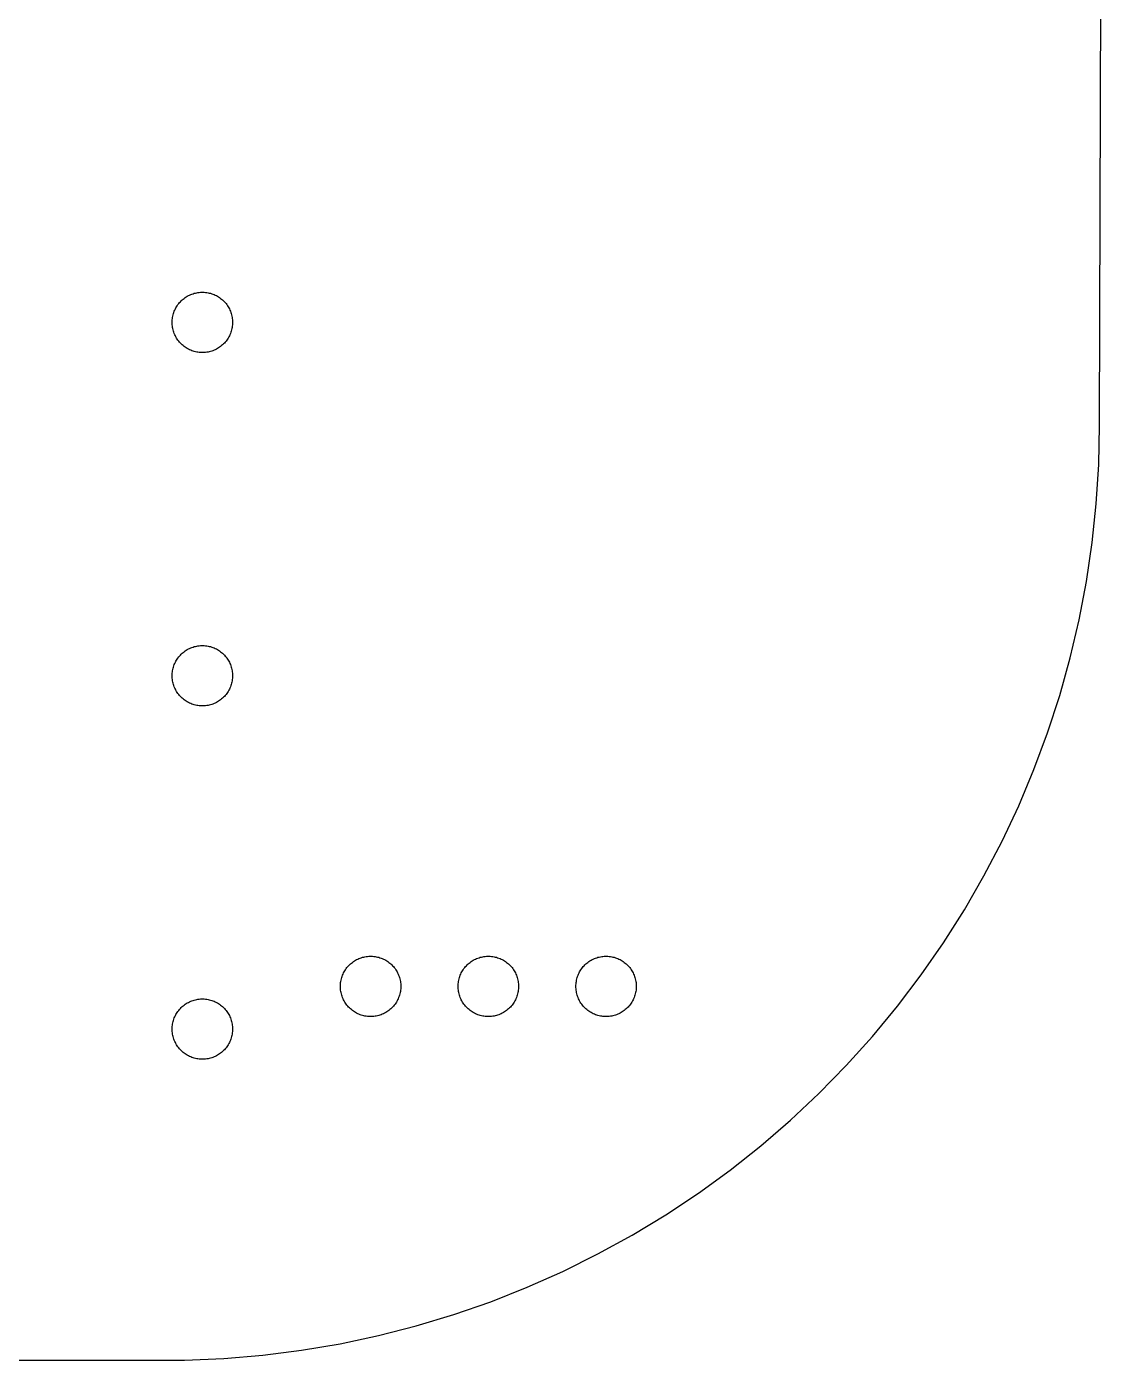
# Model space of a CAD drawing. Header units: metres. Extents: x 1 to 148, y -190 to 190.
# Drawn here: x 74.4 to 147.6, y -190.5 to -99.9 of the extents above; entities that cross this region are included whole.
import ezdxf

# ---------------------------------------------------------------- set-up
doc = ezdxf.new("R2010")
doc.units = ezdxf.units.M

msp = doc.modelspace()

# ---------------------------------------------------------------- linework, layer by layer
for p, q in [((147.32, -127), (147.574, -38.1)), ((84.7534, -118.726), (84.808, -118.66)), ((84.808, -118.66), (84.8654, -118.597)), ((84.8654, -118.597), (84.9254, -118.535)), ((84.9254, -118.535), (84.9882, -118.476)), ((84.9882, -118.476), (85.0529, -118.42)), ((85.0529, -118.42), (85.1204, -118.367)), ((85.1204, -118.367), (85.1898, -118.316)), ((85.1898, -118.316), (85.2615, -118.269)), ((85.2615, -118.269), (85.3347, -118.225)), ((85.3347, -118.225), (85.4099, -118.183)), ((85.4099, -118.183), (85.487, -118.145)), ((85.487, -118.145), (85.5653, -118.11)), ((85.5653, -118.11), (85.6452, -118.078)), ((85.6452, -118.078), (85.7262, -118.05)), ((85.7262, -118.05), (85.8083, -118.025)), ((85.8083, -118.025), (85.8917, -118.004)), ((85.8917, -118.004), (85.9758, -117.986)), ((85.9758, -117.986), (86.0603, -117.972)), ((86.0603, -117.972), (86.1455, -117.961)), ((86.1455, -117.961), (86.2312, -117.954)), ((86.2312, -117.954), (86.3168, -117.95)), ((86.3168, -117.95), (86.4029, -117.95)), ((86.4029, -117.95), (86.4885, -117.954)), ((86.4885, -117.954), (86.5742, -117.961)), ((86.5742, -117.961), (86.6594, -117.972)), ((86.6594, -117.972), (86.7439, -117.986)), ((86.7439, -117.986), (86.828, -118.004)), ((86.828, -118.004), (86.911, -118.025)), ((86.911, -118.025), (86.9931, -118.05)), ((86.9931, -118.05), (87.0745, -118.078)), ((87.0745, -118.078), (87.1544, -118.11)), ((87.1544, -118.11), (87.2327, -118.145)), ((87.2327, -118.145), (87.3094, -118.183)), ((87.3094, -118.183), (87.385, -118.225)), ((87.385, -118.225), (87.4582, -118.269)), ((87.4582, -118.269), (87.5299, -118.316)), ((87.5299, -118.316), (87.5993, -118.367)), ((87.5993, -118.367), (87.6664, -118.42)), ((87.6664, -118.42), (87.7315, -118.476)), ((87.7315, -118.476), (87.7943, -118.535)), ((87.7943, -118.535), (87.8543, -118.597)), ((87.8543, -118.597), (87.9117, -118.66)), ((87.9117, -118.66), (87.9663, -118.726)), ((84.3545, -119.574), (84.3743, -119.49)), ((84.3743, -119.49), (84.3972, -119.407)), ((84.3972, -119.407), (84.4239, -119.326)), ((84.4239, -119.326), (84.4538, -119.245)), ((84.4538, -119.245), (84.4871, -119.166)), ((84.4871, -119.166), (84.5235, -119.088)), ((84.5235, -119.088), (84.5634, -119.012)), ((84.5634, -119.012), (84.6065, -118.938)), ((84.6065, -118.938), (84.6522, -118.865)), ((84.6522, -118.865), (84.7014, -118.795)), ((84.7014, -118.795), (84.7534, -118.726)), ((87.9663, -118.726), (88.0183, -118.795)), ((88.0183, -118.795), (88.0675, -118.865)), ((88.0675, -118.865), (88.1132, -118.938)), ((88.1132, -118.938), (88.1562, -119.012)), ((88.1562, -119.012), (88.1962, -119.088)), ((88.1962, -119.088), (88.2326, -119.166)), ((88.2326, -119.166), (88.2659, -119.245)), ((88.2659, -119.245), (88.2958, -119.326)), ((88.2958, -119.326), (88.3221, -119.407)), ((88.3221, -119.407), (88.3454, -119.49)), ((88.3454, -119.49), (88.3651, -119.574)), ((84.31, -120), (84.3115, -119.914)), ((84.3115, -120.086), (84.31, -120)), ((84.3115, -119.914), (84.3169, -119.828)), ((84.3169, -120.171), (84.3115, -120.086)), ((84.3169, -119.828), (84.3259, -119.743)), ((84.3259, -120.257), (84.3169, -120.171)), ((84.3259, -119.743), (84.3387, -119.658)), ((84.3387, -120.341), (84.3259, -120.257)), ((84.3387, -119.658), (84.3545, -119.574)), ((84.3545, -120.426), (84.3387, -120.341)), ((84.3743, -120.51), (84.3545, -120.426)), ((88.3651, -120.426), (88.3454, -120.51)), ((88.3651, -119.574), (88.381, -119.658)), ((88.381, -120.341), (88.3651, -120.426)), ((88.381, -119.658), (88.3938, -119.743)), ((88.3938, -120.257), (88.381, -120.341)), ((88.3938, -119.743), (88.4027, -119.828)), ((88.4027, -120.171), (88.3938, -120.257)), ((88.4027, -119.828), (88.4082, -119.914)), ((88.4082, -120.086), (88.4027, -120.171)), ((88.4082, -119.914), (88.4097, -120)), ((88.4097, -120), (88.4082, -120.086)), ((84.3972, -120.592), (84.3743, -120.51)), ((84.4239, -120.674), (84.3972, -120.592)), ((84.4538, -120.755), (84.4239, -120.674)), ((84.4871, -120.834), (84.4538, -120.755)), ((84.5235, -120.911), (84.4871, -120.834)), ((84.5634, -120.988), (84.5235, -120.911)), ((84.6065, -121.062), (84.5634, -120.988)), ((84.6522, -121.134), (84.6065, -121.062)), ((84.7014, -121.205), (84.6522, -121.134)), ((84.7534, -121.273), (84.7014, -121.205)), ((84.808, -121.339), (84.7534, -121.273)), ((84.8654, -121.403), (84.808, -121.339)), ((87.9117, -121.339), (87.8543, -121.403)), ((87.9663, -121.273), (87.9117, -121.339)), ((88.0183, -121.205), (87.9663, -121.273)), ((88.0675, -121.134), (88.0183, -121.205)), ((88.1132, -121.062), (88.0675, -121.134)), ((88.1562, -120.988), (88.1132, -121.062)), ((88.1962, -120.911), (88.1562, -120.988)), ((88.2326, -120.834), (88.1962, -120.911)), ((88.2659, -120.755), (88.2326, -120.834)), ((88.2958, -120.674), (88.2659, -120.755)), ((88.3221, -120.592), (88.2958, -120.674)), ((88.3454, -120.51), (88.3221, -120.592)), ((84.9254, -121.464), (84.8654, -121.403)), ((84.9882, -121.523), (84.9254, -121.464)), ((85.0529, -121.579), (84.9882, -121.523)), ((85.1204, -121.633), (85.0529, -121.579)), ((85.1898, -121.683), (85.1204, -121.633)), ((85.2615, -121.731), (85.1898, -121.683)), ((85.3347, -121.775), (85.2615, -121.731)), ((85.4099, -121.817), (85.3347, -121.775)), ((85.487, -121.855), (85.4099, -121.817)), ((85.5653, -121.889), (85.487, -121.855)), ((85.6452, -121.921), (85.5653, -121.889)), ((85.7262, -121.95), (85.6452, -121.921)), ((85.8083, -121.974), (85.7262, -121.95)), ((85.8917, -121.996), (85.8083, -121.974)), ((85.9758, -122.013), (85.8917, -121.996)), ((86.0603, -122.028), (85.9758, -122.013)), ((86.1455, -122.039), (86.0603, -122.028)), ((86.2312, -122.046), (86.1455, -122.039)), ((86.3168, -122.05), (86.2312, -122.046)), ((86.4029, -122.05), (86.3168, -122.05)), ((86.4885, -122.046), (86.4029, -122.05)), ((86.5742, -122.039), (86.4885, -122.046)), ((86.6594, -122.028), (86.5742, -122.039)), ((86.7439, -122.013), (86.6594, -122.028)), ((86.828, -121.996), (86.7439, -122.013)), ((86.911, -121.974), (86.828, -121.996)), ((86.9931, -121.95), (86.911, -121.974)), ((87.0745, -121.921), (86.9931, -121.95)), ((87.1544, -121.889), (87.0745, -121.921)), ((87.2327, -121.855), (87.1544, -121.889)), ((87.3094, -121.817), (87.2327, -121.855)), ((87.385, -121.775), (87.3094, -121.817)), ((87.4582, -121.731), (87.385, -121.775)), ((87.5299, -121.683), (87.4582, -121.731)), ((87.5993, -121.633), (87.5299, -121.683)), ((87.6664, -121.579), (87.5993, -121.633)), ((87.7315, -121.523), (87.6664, -121.579)), ((87.7943, -121.464), (87.7315, -121.523)), ((87.8543, -121.403), (87.7943, -121.464)), ((147.264, -129.659), (147.32, -127)), ((147.097, -132.313), (147.264, -129.659)), ((146.819, -134.958), (147.097, -132.313)), ((146.431, -137.59), (146.819, -134.958)), ((145.932, -140.202), (146.431, -137.59)), ((145.325, -142.792), (145.932, -140.202)), ((85.3347, -142.224), (85.4099, -142.183)), ((85.4099, -142.183), (85.487, -142.145)), ((85.487, -142.145), (85.5653, -142.11)), ((85.5653, -142.11), (85.6452, -142.079)), ((85.6452, -142.079), (85.7262, -142.05)), ((85.7262, -142.05), (85.8083, -142.025)), ((85.8083, -142.025), (85.8917, -142.004)), ((85.8917, -142.004), (85.9758, -141.986)), ((85.9758, -141.986), (86.0603, -141.972)), ((86.0603, -141.972), (86.1455, -141.961)), ((86.1455, -141.961), (86.2312, -141.954)), ((86.2312, -141.954), (86.3168, -141.95)), ((86.3168, -141.95), (86.4029, -141.95)), ((86.4029, -141.95), (86.4885, -141.954)), ((86.4885, -141.954), (86.5742, -141.961)), ((86.5742, -141.961), (86.6594, -141.972)), ((86.6594, -141.972), (86.7439, -141.986)), ((86.7439, -141.986), (86.828, -142.004)), ((86.828, -142.004), (86.911, -142.025)), ((86.911, -142.025), (86.9931, -142.05)), ((86.9931, -142.05), (87.0745, -142.079)), ((87.0745, -142.079), (87.1544, -142.11)), ((87.1544, -142.11), (87.2327, -142.145)), ((87.2327, -142.145), (87.3094, -142.183)), ((87.3094, -142.183), (87.385, -142.224)), ((84.4871, -143.166), (84.5235, -143.088)), ((84.5235, -143.088), (84.5634, -143.012)), ((84.5634, -143.012), (84.6065, -142.938)), ((84.6065, -142.938), (84.6522, -142.865)), ((84.6522, -142.865), (84.7014, -142.795)), ((84.7014, -142.795), (84.7534, -142.727)), ((84.7534, -142.727), (84.808, -142.66)), ((84.808, -142.66), (84.8654, -142.596)), ((84.8654, -142.596), (84.9254, -142.535)), ((84.9254, -142.535), (84.9882, -142.476)), ((84.9882, -142.476), (85.0529, -142.42)), ((85.0529, -142.42), (85.1204, -142.367)), ((85.1204, -142.367), (85.1898, -142.317)), ((85.1898, -142.317), (85.2615, -142.269)), ((85.2615, -142.269), (85.3347, -142.224)), ((87.385, -142.224), (87.4582, -142.269)), ((87.4582, -142.269), (87.5299, -142.317)), ((87.5299, -142.317), (87.5993, -142.367)), ((87.5993, -142.367), (87.6664, -142.42)), ((87.6664, -142.42), (87.7315, -142.476)), ((87.7315, -142.476), (87.7943, -142.535)), ((87.7943, -142.535), (87.8543, -142.596)), ((87.8543, -142.596), (87.9117, -142.66)), ((87.9117, -142.66), (87.9663, -142.727)), ((87.9663, -142.727), (88.0183, -142.795)), ((88.0183, -142.795), (88.0675, -142.865)), ((88.0675, -142.865), (88.1132, -142.938)), ((88.1132, -142.938), (88.1562, -143.012)), ((88.1562, -143.012), (88.1962, -143.088)), ((88.1962, -143.088), (88.2326, -143.166)), ((144.61, -145.353), (145.325, -142.792)), ((84.31, -144), (84.3115, -143.914)), ((84.3115, -144.086), (84.31, -144)), ((84.3115, -143.914), (84.3169, -143.828)), ((84.3169, -143.828), (84.3259, -143.743)), ((84.3259, -143.743), (84.3387, -143.658)), ((84.3387, -143.658), (84.3545, -143.573)), ((84.3545, -143.573), (84.3743, -143.49)), ((84.3743, -143.49), (84.3972, -143.407)), ((84.3972, -143.407), (84.4239, -143.326)), ((84.4239, -143.326), (84.4538, -143.245)), ((84.4538, -143.245), (84.4871, -143.166)), ((88.2326, -143.166), (88.2659, -143.245)), ((88.2659, -143.245), (88.2958, -143.326)), ((88.2958, -143.326), (88.3221, -143.407)), ((88.3221, -143.407), (88.3454, -143.49)), ((88.3454, -143.49), (88.3651, -143.573)), ((88.3651, -143.573), (88.381, -143.658)), ((88.381, -143.658), (88.3938, -143.743)), ((88.3938, -143.743), (88.4027, -143.828)), ((88.4027, -143.828), (88.4082, -143.914)), ((88.4082, -143.914), (88.4097, -144)), ((88.4097, -144), (88.4082, -144.086)), ((84.3169, -144.171), (84.3115, -144.086)), ((84.3259, -144.257), (84.3169, -144.171)), ((84.3387, -144.342), (84.3259, -144.257)), ((84.3545, -144.426), (84.3387, -144.342)), ((84.3743, -144.51), (84.3545, -144.426)), ((84.3972, -144.592), (84.3743, -144.51)), ((84.4239, -144.674), (84.3972, -144.592)), ((84.4538, -144.754), (84.4239, -144.674)), ((84.4871, -144.834), (84.4538, -144.754)), ((84.5235, -144.911), (84.4871, -144.834)), ((84.5634, -144.987), (84.5235, -144.911)), ((88.1962, -144.911), (88.1562, -144.987)), ((88.2326, -144.834), (88.1962, -144.911)), ((88.2659, -144.754), (88.2326, -144.834)), ((88.2958, -144.674), (88.2659, -144.754)), ((88.3221, -144.592), (88.2958, -144.674)), ((88.3454, -144.51), (88.3221, -144.592)), ((88.3651, -144.426), (88.3454, -144.51)), ((88.381, -144.342), (88.3651, -144.426)), ((88.3938, -144.257), (88.381, -144.342)), ((88.4027, -144.171), (88.3938, -144.257)), ((88.4082, -144.086), (88.4027, -144.171)), ((84.6065, -145.062), (84.5634, -144.987)), ((84.6522, -145.134), (84.6065, -145.062)), ((84.7014, -145.205), (84.6522, -145.134)), ((84.7534, -145.273), (84.7014, -145.205)), ((84.808, -145.339), (84.7534, -145.273)), ((84.8654, -145.403), (84.808, -145.339)), ((84.9254, -145.464), (84.8654, -145.403)), ((84.9882, -145.523), (84.9254, -145.464)), ((85.0529, -145.579), (84.9882, -145.523)), ((85.1204, -145.633), (85.0529, -145.579)), ((85.1898, -145.683), (85.1204, -145.633)), ((85.2615, -145.731), (85.1898, -145.683)), ((85.3347, -145.775), (85.2615, -145.731)), ((85.4099, -145.817), (85.3347, -145.775)), ((85.487, -145.855), (85.4099, -145.817)), ((87.3094, -145.817), (87.2327, -145.855)), ((87.385, -145.775), (87.3094, -145.817)), ((87.4582, -145.731), (87.385, -145.775)), ((87.5299, -145.683), (87.4582, -145.731)), ((87.5993, -145.633), (87.5299, -145.683)), ((87.6664, -145.579), (87.5993, -145.633)), ((87.7315, -145.523), (87.6664, -145.579)), ((87.7943, -145.464), (87.7315, -145.523)), ((87.8543, -145.403), (87.7943, -145.464)), ((87.9117, -145.339), (87.8543, -145.403)), ((87.9663, -145.273), (87.9117, -145.339)), ((88.0183, -145.205), (87.9663, -145.273)), ((88.0675, -145.134), (88.0183, -145.205)), ((88.1132, -145.062), (88.0675, -145.134)), ((88.1562, -144.987), (88.1132, -145.062)), ((143.788, -147.883), (144.61, -145.353)), ((85.5653, -145.89), (85.487, -145.855)), ((85.6452, -145.921), (85.5653, -145.89)), ((85.7262, -145.95), (85.6452, -145.921)), ((85.8083, -145.974), (85.7262, -145.95)), ((85.8917, -145.996), (85.8083, -145.974)), ((85.9758, -146.014), (85.8917, -145.996)), ((86.0603, -146.028), (85.9758, -146.014)), ((86.1455, -146.039), (86.0603, -146.028)), ((86.2312, -146.046), (86.1455, -146.039)), ((86.3168, -146.049), (86.2312, -146.046)), ((86.4029, -146.049), (86.3168, -146.049)), ((86.4885, -146.046), (86.4029, -146.049)), ((86.5742, -146.039), (86.4885, -146.046)), ((86.6594, -146.028), (86.5742, -146.039)), ((86.7439, -146.014), (86.6594, -146.028)), ((86.828, -145.996), (86.7439, -146.014)), ((86.911, -145.974), (86.828, -145.996)), ((86.9931, -145.95), (86.911, -145.974)), ((87.0745, -145.921), (86.9931, -145.95)), ((87.1544, -145.89), (87.0745, -145.921)), ((87.2327, -145.855), (87.1544, -145.89)), ((142.861, -150.376), (143.788, -147.883)), ((141.83, -152.827), (142.861, -150.376)), ((140.698, -155.234), (141.83, -152.827)), ((139.465, -157.591), (140.698, -155.234)), ((138.135, -159.895), (139.465, -157.591)), ((136.71, -162.14), (138.135, -159.895)), ((135.193, -164.324), (136.71, -162.14)), ((97.6611, -163.054), (97.7467, -163.05)), ((97.7467, -163.05), (97.8328, -163.05)), ((97.8328, -163.05), (97.9184, -163.054)), ((105.661, -163.054), (105.747, -163.05)), ((105.747, -163.05), (105.833, -163.05)), ((105.833, -163.05), (105.918, -163.054)), ((113.661, -163.054), (113.747, -163.05)), ((113.747, -163.05), (113.833, -163.05)), ((113.833, -163.05), (113.919, -163.054)), ((96.0825, -163.965), (96.1313, -163.895)), ((96.1313, -163.895), (96.1833, -163.826)), ((96.1833, -163.826), (96.2379, -163.76)), ((96.2379, -163.76), (96.2953, -163.697)), ((96.2953, -163.697), (96.3554, -163.635)), ((96.3554, -163.635), (96.4181, -163.576)), ((96.4181, -163.576), (96.4833, -163.52)), ((96.4833, -163.52), (96.5503, -163.467)), ((96.5503, -163.467), (96.6197, -163.416)), ((96.6197, -163.416), (96.6914, -163.369)), ((96.6914, -163.369), (96.7646, -163.325)), ((96.7646, -163.325), (96.8402, -163.283)), ((96.8402, -163.283), (96.917, -163.245)), ((96.917, -163.245), (96.9952, -163.21)), ((96.9952, -163.21), (97.0751, -163.178)), ((97.0751, -163.178), (97.1565, -163.15)), ((97.1565, -163.15), (97.2386, -163.125)), ((97.2386, -163.125), (97.3216, -163.104)), ((97.3216, -163.104), (97.4057, -163.086)), ((97.4057, -163.086), (97.4902, -163.072)), ((97.4902, -163.072), (97.5754, -163.061)), ((97.5754, -163.061), (97.6611, -163.054)), ((97.9184, -163.054), (98.0041, -163.061)), ((98.0041, -163.061), (98.0894, -163.072)), ((98.0894, -163.072), (98.1739, -163.086)), ((98.1739, -163.086), (98.258, -163.104)), ((98.258, -163.104), (98.3409, -163.125)), ((98.3409, -163.125), (98.4234, -163.15)), ((98.4234, -163.15), (98.5045, -163.178)), ((98.5045, -163.178), (98.5843, -163.21)), ((98.5843, -163.21), (98.6626, -163.245)), ((98.6626, -163.245), (98.7397, -163.283)), ((98.7397, -163.283), (98.8149, -163.325)), ((98.8149, -163.325), (98.8882, -163.369)), ((98.8882, -163.369), (98.9599, -163.416)), ((98.9599, -163.416), (99.0292, -163.467)), ((99.0292, -163.467), (99.0967, -163.52)), ((99.0967, -163.52), (99.1614, -163.576)), ((99.1614, -163.576), (99.2242, -163.635)), ((99.2242, -163.635), (99.2842, -163.697)), ((99.2842, -163.697), (99.3416, -163.76)), ((99.3416, -163.76), (99.3963, -163.826)), ((99.3963, -163.826), (99.4482, -163.895)), ((99.4482, -163.895), (99.4974, -163.965)), ((104.082, -163.965), (104.131, -163.895)), ((104.131, -163.895), (104.183, -163.826)), ((104.183, -163.826), (104.238, -163.76)), ((104.238, -163.76), (104.296, -163.697)), ((104.296, -163.697), (104.356, -163.635)), ((104.356, -163.635), (104.418, -163.576)), ((104.418, -163.576), (104.483, -163.52)), ((104.483, -163.52), (104.55, -163.467)), ((104.55, -163.467), (104.62, -163.416)), ((104.62, -163.416), (104.691, -163.369)), ((104.691, -163.369), (104.765, -163.325)), ((104.765, -163.325), (104.84, -163.283)), ((104.84, -163.283), (104.917, -163.245)), ((104.917, -163.245), (104.996, -163.21)), ((104.996, -163.21), (105.075, -163.178)), ((105.075, -163.178), (105.156, -163.15)), ((105.156, -163.15), (105.239, -163.125)), ((105.239, -163.125), (105.321, -163.104)), ((105.321, -163.104), (105.406, -163.086)), ((105.406, -163.086), (105.49, -163.072)), ((105.49, -163.072), (105.575, -163.061)), ((105.575, -163.061), (105.661, -163.054)), ((105.918, -163.054), (106.004, -163.061)), ((106.004, -163.061), (106.089, -163.072)), ((106.089, -163.072), (106.174, -163.086)), ((106.174, -163.086), (106.258, -163.104)), ((106.258, -163.104), (106.341, -163.125)), ((106.341, -163.125), (106.423, -163.15)), ((106.423, -163.15), (106.504, -163.178)), ((106.504, -163.178), (106.584, -163.21)), ((106.584, -163.21), (106.662, -163.245)), ((106.662, -163.245), (106.74, -163.283)), ((106.74, -163.283), (106.815, -163.325)), ((106.815, -163.325), (106.888, -163.369)), ((106.888, -163.369), (106.96, -163.416)), ((106.96, -163.416), (107.029, -163.467)), ((107.029, -163.467), (107.097, -163.52)), ((107.097, -163.52), (107.162, -163.576)), ((107.162, -163.576), (107.224, -163.635)), ((107.224, -163.635), (107.284, -163.697)), ((107.284, -163.697), (107.342, -163.76)), ((107.342, -163.76), (107.397, -163.826)), ((107.397, -163.826), (107.448, -163.895)), ((107.448, -163.895), (107.497, -163.965)), ((112.082, -163.965), (112.131, -163.895)), ((112.131, -163.895), (112.183, -163.826)), ((112.183, -163.826), (112.238, -163.76)), ((112.238, -163.76), (112.295, -163.697)), ((112.295, -163.697), (112.356, -163.635)), ((112.356, -163.635), (112.418, -163.576)), ((112.418, -163.576), (112.483, -163.52)), ((112.483, -163.52), (112.55, -163.467)), ((112.55, -163.467), (112.62, -163.416)), ((112.62, -163.416), (112.691, -163.369)), ((112.691, -163.369), (112.765, -163.325)), ((112.765, -163.325), (112.84, -163.283)), ((112.84, -163.283), (112.917, -163.245)), ((112.917, -163.245), (112.995, -163.21)), ((112.995, -163.21), (113.075, -163.178)), ((113.075, -163.178), (113.156, -163.15)), ((113.156, -163.15), (113.238, -163.125)), ((113.238, -163.125), (113.322, -163.104)), ((113.322, -163.104), (113.405, -163.086)), ((113.405, -163.086), (113.49, -163.072)), ((113.49, -163.072), (113.576, -163.061)), ((113.576, -163.061), (113.661, -163.054)), ((113.919, -163.054), (114.004, -163.061)), ((114.004, -163.061), (114.089, -163.072)), ((114.089, -163.072), (114.174, -163.086)), ((114.174, -163.086), (114.258, -163.104)), ((114.258, -163.104), (114.341, -163.125)), ((114.341, -163.125), (114.423, -163.15)), ((114.423, -163.15), (114.504, -163.178)), ((114.504, -163.178), (114.584, -163.21)), ((114.584, -163.21), (114.663, -163.245)), ((114.663, -163.245), (114.74, -163.283)), ((114.74, -163.283), (114.815, -163.325)), ((114.815, -163.325), (114.888, -163.369)), ((114.888, -163.369), (114.96, -163.416)), ((114.96, -163.416), (115.029, -163.467)), ((115.029, -163.467), (115.096, -163.52)), ((115.096, -163.52), (115.162, -163.576)), ((115.162, -163.576), (115.224, -163.635)), ((115.224, -163.635), (115.284, -163.697)), ((115.284, -163.697), (115.342, -163.76)), ((115.342, -163.76), (115.396, -163.826)), ((115.396, -163.826), (115.448, -163.895)), ((115.448, -163.895), (115.497, -163.965)), ((95.7469, -164.928), (95.7558, -164.843)), ((95.7558, -164.843), (95.7686, -164.758)), ((95.7686, -164.758), (95.7845, -164.674)), ((95.7845, -164.674), (95.8042, -164.59)), ((95.8042, -164.59), (95.8275, -164.507)), ((95.8275, -164.507), (95.8538, -164.426)), ((95.8538, -164.426), (95.8837, -164.345)), ((95.8837, -164.345), (95.917, -164.266)), ((95.917, -164.266), (95.9534, -164.188)), ((95.9534, -164.188), (95.9934, -164.112)), ((95.9934, -164.112), (96.0364, -164.038)), ((96.0364, -164.038), (96.0825, -163.965)), ((99.4974, -163.965), (99.5431, -164.038)), ((99.5431, -164.038), (99.5862, -164.112)), ((99.5862, -164.112), (99.6261, -164.188)), ((99.6261, -164.188), (99.6625, -164.266)), ((99.6625, -164.266), (99.6959, -164.345)), ((99.6959, -164.345), (99.7257, -164.426)), ((99.7257, -164.426), (99.7524, -164.507)), ((99.7524, -164.507), (99.7753, -164.59)), ((99.7753, -164.59), (99.7951, -164.674)), ((99.7951, -164.674), (99.811, -164.758)), ((99.811, -164.758), (99.8238, -164.843)), ((99.8238, -164.843), (99.8327, -164.928)), ((103.747, -164.928), (103.756, -164.843)), ((103.756, -164.843), (103.768, -164.758)), ((103.768, -164.758), (103.785, -164.674)), ((103.785, -164.674), (103.804, -164.59)), ((103.804, -164.59), (103.827, -164.507)), ((103.827, -164.507), (103.854, -164.426)), ((103.854, -164.426), (103.884, -164.345)), ((103.884, -164.345), (103.917, -164.266)), ((103.917, -164.266), (103.954, -164.188)), ((103.954, -164.188), (103.993, -164.112)), ((103.993, -164.112), (104.036, -164.038)), ((104.036, -164.038), (104.082, -163.965)), ((107.497, -163.965), (107.543, -164.038)), ((107.543, -164.038), (107.586, -164.112)), ((107.586, -164.112), (107.626, -164.188)), ((107.626, -164.188), (107.662, -164.266)), ((107.662, -164.266), (107.696, -164.345)), ((107.696, -164.345), (107.726, -164.426)), ((107.726, -164.426), (107.752, -164.507)), ((107.752, -164.507), (107.775, -164.59)), ((107.775, -164.59), (107.795, -164.674)), ((107.795, -164.674), (107.811, -164.758)), ((107.811, -164.758), (107.824, -164.843)), ((107.824, -164.843), (107.833, -164.928)), ((111.747, -164.928), (111.756, -164.843)), ((111.756, -164.843), (111.768, -164.758)), ((111.768, -164.758), (111.785, -164.674)), ((111.785, -164.674), (111.804, -164.59)), ((111.804, -164.59), (111.827, -164.507)), ((111.827, -164.507), (111.854, -164.426)), ((111.854, -164.426), (111.884, -164.345)), ((111.884, -164.345), (111.917, -164.266)), ((111.917, -164.266), (111.954, -164.188)), ((111.954, -164.188), (111.994, -164.112)), ((111.994, -164.112), (112.036, -164.038)), ((112.036, -164.038), (112.082, -163.965)), ((115.497, -163.965), (115.543, -164.038)), ((115.543, -164.038), (115.586, -164.112)), ((115.586, -164.112), (115.626, -164.188)), ((115.626, -164.188), (115.663, -164.266)), ((115.663, -164.266), (115.696, -164.345)), ((115.696, -164.345), (115.726, -164.426)), ((115.726, -164.426), (115.752, -164.507)), ((115.752, -164.507), (115.775, -164.59)), ((115.775, -164.59), (115.795, -164.674)), ((115.795, -164.674), (115.811, -164.758)), ((115.811, -164.758), (115.824, -164.843)), ((115.824, -164.843), (115.832, -164.928)), ((133.584, -166.443), (135.193, -164.324)), ((95.7399, -165.1), (95.7414, -165.014)), ((95.7414, -165.186), (95.7399, -165.1)), ((95.7414, -165.014), (95.7469, -164.928)), ((95.7469, -165.271), (95.7414, -165.186)), ((95.7558, -165.357), (95.7469, -165.271)), ((95.7686, -165.442), (95.7558, -165.357)), ((95.7845, -165.526), (95.7686, -165.442)), ((95.8042, -165.61), (95.7845, -165.526)), ((95.8275, -165.692), (95.8042, -165.61)), ((95.8538, -165.774), (95.8275, -165.692)), ((99.7524, -165.692), (99.7257, -165.774)), ((99.7753, -165.61), (99.7524, -165.692)), ((99.7951, -165.526), (99.7753, -165.61)), ((99.811, -165.442), (99.7951, -165.526)), ((99.8238, -165.357), (99.811, -165.442)), ((99.8327, -165.271), (99.8238, -165.357)), ((99.8327, -164.928), (99.8381, -165.014)), ((99.8381, -165.186), (99.8327, -165.271)), ((99.8381, -165.014), (99.8396, -165.1)), ((99.8396, -165.1), (99.8381, -165.186)), ((103.74, -165.1), (103.742, -165.014)), ((103.742, -165.186), (103.74, -165.1)), ((103.742, -165.014), (103.747, -164.928)), ((103.747, -165.271), (103.742, -165.186)), ((103.756, -165.357), (103.747, -165.271)), ((103.768, -165.442), (103.756, -165.357)), ((103.785, -165.526), (103.768, -165.442)), ((103.804, -165.61), (103.785, -165.526)), ((103.827, -165.692), (103.804, -165.61)), ((103.854, -165.774), (103.827, -165.692)), ((107.752, -165.692), (107.726, -165.774)), ((107.775, -165.61), (107.752, -165.692)), ((107.795, -165.526), (107.775, -165.61)), ((107.811, -165.442), (107.795, -165.526)), ((107.824, -165.357), (107.811, -165.442)), ((107.833, -165.271), (107.824, -165.357)), ((107.833, -164.928), (107.838, -165.014)), ((107.838, -165.186), (107.833, -165.271)), ((107.838, -165.014), (107.84, -165.1)), ((107.84, -165.1), (107.838, -165.186)), ((111.74, -165.1), (111.742, -165.014)), ((111.742, -165.186), (111.74, -165.1)), ((111.742, -165.014), (111.747, -164.928)), ((111.747, -165.271), (111.742, -165.186)), ((111.756, -165.357), (111.747, -165.271)), ((111.768, -165.442), (111.756, -165.357)), ((111.785, -165.526), (111.768, -165.442)), ((111.804, -165.61), (111.785, -165.526)), ((111.827, -165.692), (111.804, -165.61)), ((111.854, -165.774), (111.827, -165.692)), ((115.752, -165.692), (115.726, -165.774)), ((115.775, -165.61), (115.752, -165.692)), ((115.795, -165.526), (115.775, -165.61)), ((115.811, -165.442), (115.795, -165.526)), ((115.824, -165.357), (115.811, -165.442)), ((115.832, -165.271), (115.824, -165.357)), ((115.832, -164.928), (115.838, -165.014)), ((115.838, -165.186), (115.832, -165.271)), ((115.838, -165.014), (115.84, -165.1)), ((115.84, -165.1), (115.838, -165.186)), ((84.7534, -166.726), (84.808, -166.66)), ((84.808, -166.66), (84.8654, -166.596)), ((84.8654, -166.596), (84.9254, -166.535)), ((84.9254, -166.535), (84.9882, -166.476)), ((84.9882, -166.476), (85.0529, -166.42)), ((85.0529, -166.42), (85.1204, -166.367)), ((85.1204, -166.367), (85.1898, -166.317)), ((85.1898, -166.317), (85.2615, -166.269)), ((85.2615, -166.269), (85.3347, -166.224)), ((85.3347, -166.224), (85.4099, -166.183)), ((85.4099, -166.183), (85.487, -166.145)), ((85.487, -166.145), (85.5653, -166.11)), ((85.5653, -166.11), (85.6452, -166.078)), ((85.6452, -166.078), (85.7262, -166.05)), ((85.7262, -166.05), (85.8083, -166.025)), ((85.8083, -166.025), (85.8917, -166.004)), ((85.8917, -166.004), (85.9758, -165.986)), ((85.9758, -165.986), (86.0603, -165.972)), ((86.0603, -165.972), (86.1455, -165.961)), ((86.1455, -165.961), (86.2312, -165.954)), ((86.2312, -165.954), (86.3168, -165.95)), ((86.3168, -165.95), (86.4029, -165.95)), ((86.4029, -165.95), (86.4885, -165.954)), ((86.4885, -165.954), (86.5742, -165.961)), ((86.5742, -165.961), (86.6594, -165.972)), ((86.6594, -165.972), (86.7439, -165.986)), ((86.7439, -165.986), (86.828, -166.004)), ((86.828, -166.004), (86.911, -166.025)), ((86.911, -166.025), (86.9931, -166.05)), ((86.9931, -166.05), (87.0745, -166.078)), ((87.0745, -166.078), (87.1544, -166.11)), ((87.1544, -166.11), (87.2327, -166.145)), ((87.2327, -166.145), (87.3094, -166.183)), ((87.3094, -166.183), (87.385, -166.224)), ((87.385, -166.224), (87.4582, -166.269)), ((87.4582, -166.269), (87.5299, -166.317)), ((87.5299, -166.317), (87.5993, -166.367)), ((87.5993, -166.367), (87.6664, -166.42)), ((87.6664, -166.42), (87.7315, -166.476)), ((87.7315, -166.476), (87.7943, -166.535)), ((87.7943, -166.535), (87.8543, -166.596)), ((87.8543, -166.596), (87.9117, -166.66)), ((87.9117, -166.66), (87.9663, -166.726)), ((95.8837, -165.855), (95.8538, -165.774)), ((95.917, -165.934), (95.8837, -165.855)), ((95.9534, -166.011), (95.917, -165.934)), ((95.9934, -166.088), (95.9534, -166.011)), ((96.0364, -166.162), (95.9934, -166.088)), ((96.0825, -166.234), (96.0364, -166.162)), ((96.1313, -166.305), (96.0825, -166.234)), ((96.1833, -166.373), (96.1313, -166.305)), ((96.2379, -166.439), (96.1833, -166.373)), ((96.2953, -166.503), (96.2379, -166.439)), ((96.3554, -166.565), (96.2953, -166.503)), ((96.4181, -166.623), (96.3554, -166.565)), ((96.4833, -166.679), (96.4181, -166.623)), ((99.1614, -166.623), (99.0967, -166.679)), ((99.2242, -166.565), (99.1614, -166.623)), ((99.2842, -166.503), (99.2242, -166.565)), ((99.3416, -166.439), (99.2842, -166.503)), ((99.3963, -166.373), (99.3416, -166.439)), ((99.4482, -166.305), (99.3963, -166.373)), ((99.4974, -166.234), (99.4482, -166.305)), ((99.5431, -166.162), (99.4974, -166.234)), ((99.5862, -166.088), (99.5431, -166.162)), ((99.6261, -166.011), (99.5862, -166.088)), ((99.6625, -165.934), (99.6261, -166.011)), ((99.6959, -165.855), (99.6625, -165.934)), ((99.7257, -165.774), (99.6959, -165.855)), ((103.884, -165.855), (103.854, -165.774)), ((103.917, -165.934), (103.884, -165.855)), ((103.954, -166.011), (103.917, -165.934)), ((103.993, -166.088), (103.954, -166.011)), ((104.036, -166.162), (103.993, -166.088)), ((104.082, -166.234), (104.036, -166.162)), ((104.131, -166.305), (104.082, -166.234)), ((104.183, -166.373), (104.131, -166.305)), ((104.238, -166.439), (104.183, -166.373)), ((104.296, -166.503), (104.238, -166.439)), ((104.356, -166.565), (104.296, -166.503)), ((104.418, -166.623), (104.356, -166.565)), ((104.483, -166.679), (104.418, -166.623)), ((107.162, -166.623), (107.097, -166.679)), ((107.224, -166.565), (107.162, -166.623)), ((107.284, -166.503), (107.224, -166.565)), ((107.342, -166.439), (107.284, -166.503)), ((107.397, -166.373), (107.342, -166.439)), ((107.448, -166.305), (107.397, -166.373)), ((107.497, -166.234), (107.448, -166.305)), ((107.543, -166.162), (107.497, -166.234)), ((107.586, -166.088), (107.543, -166.162)), ((107.626, -166.011), (107.586, -166.088)), ((107.662, -165.934), (107.626, -166.011)), ((107.696, -165.855), (107.662, -165.934)), ((107.726, -165.774), (107.696, -165.855)), ((111.884, -165.855), (111.854, -165.774)), ((111.917, -165.934), (111.884, -165.855)), ((111.954, -166.011), (111.917, -165.934)), ((111.994, -166.088), (111.954, -166.011)), ((112.036, -166.162), (111.994, -166.088)), ((112.082, -166.234), (112.036, -166.162)), ((112.131, -166.305), (112.082, -166.234)), ((112.183, -166.373), (112.131, -166.305)), ((112.238, -166.439), (112.183, -166.373)), ((112.295, -166.503), (112.238, -166.439)), ((112.356, -166.565), (112.295, -166.503)), ((112.418, -166.623), (112.356, -166.565)), ((112.483, -166.679), (112.418, -166.623)), ((115.162, -166.623), (115.096, -166.679)), ((115.224, -166.565), (115.162, -166.623)), ((115.284, -166.503), (115.224, -166.565)), ((115.342, -166.439), (115.284, -166.503)), ((115.396, -166.373), (115.342, -166.439)), ((115.448, -166.305), (115.396, -166.373)), ((115.497, -166.234), (115.448, -166.305)), ((115.543, -166.162), (115.497, -166.234)), ((115.586, -166.088), (115.543, -166.162)), ((115.626, -166.011), (115.586, -166.088)), ((115.663, -165.934), (115.626, -166.011)), ((115.696, -165.855), (115.663, -165.934)), ((115.726, -165.774), (115.696, -165.855)), ((131.889, -168.492), (133.584, -166.443)), ((84.3387, -167.658), (84.3545, -167.573)), ((84.3545, -167.573), (84.3743, -167.49)), ((84.3743, -167.49), (84.3972, -167.407)), ((84.3972, -167.407), (84.4239, -167.325)), ((84.4239, -167.325), (84.4538, -167.245)), ((84.4538, -167.245), (84.4871, -167.166)), ((84.4871, -167.166), (84.5235, -167.088)), ((84.5235, -167.088), (84.5634, -167.012)), ((84.5634, -167.012), (84.6065, -166.938)), ((84.6065, -166.938), (84.6522, -166.865)), ((84.6522, -166.865), (84.7014, -166.795)), ((84.7014, -166.795), (84.7534, -166.726)), ((87.9663, -166.726), (88.0183, -166.795)), ((88.0183, -166.795), (88.0675, -166.865)), ((88.0675, -166.865), (88.1132, -166.938)), ((88.1132, -166.938), (88.1562, -167.012)), ((88.1562, -167.012), (88.1962, -167.088)), ((88.1962, -167.088), (88.2326, -167.166)), ((88.2326, -167.166), (88.2659, -167.245)), ((88.2659, -167.245), (88.2958, -167.325)), ((88.2958, -167.325), (88.3221, -167.407)), ((88.3221, -167.407), (88.3454, -167.49)), ((88.3454, -167.49), (88.3651, -167.573)), ((88.3651, -167.573), (88.381, -167.658)), ((96.5503, -166.733), (96.4833, -166.679)), ((96.6197, -166.783), (96.5503, -166.733)), ((96.6914, -166.831), (96.6197, -166.783)), ((96.7646, -166.875), (96.6914, -166.831)), ((96.8402, -166.917), (96.7646, -166.875)), ((96.917, -166.955), (96.8402, -166.917)), ((96.9952, -166.99), (96.917, -166.955)), ((97.0751, -167.021), (96.9952, -166.99)), ((97.1565, -167.049), (97.0751, -167.021)), ((97.2386, -167.074), (97.1565, -167.049)), ((97.3216, -167.096), (97.2386, -167.074)), ((97.4057, -167.113), (97.3216, -167.096)), ((97.4902, -167.128), (97.4057, -167.113)), ((97.5754, -167.139), (97.4902, -167.128)), ((97.6611, -167.146), (97.5754, -167.139)), ((97.7467, -167.149), (97.6611, -167.146)), ((97.8328, -167.149), (97.7467, -167.149)), ((97.9184, -167.146), (97.8328, -167.149)), ((98.0041, -167.139), (97.9184, -167.146)), ((98.0894, -167.128), (98.0041, -167.139)), ((98.1739, -167.113), (98.0894, -167.128)), ((98.258, -167.096), (98.1739, -167.113)), ((98.3409, -167.074), (98.258, -167.096)), ((98.4234, -167.049), (98.3409, -167.074)), ((98.5045, -167.021), (98.4234, -167.049)), ((98.5843, -166.99), (98.5045, -167.021)), ((98.6626, -166.955), (98.5843, -166.99)), ((98.7397, -166.917), (98.6626, -166.955)), ((98.8149, -166.875), (98.7397, -166.917)), ((98.8882, -166.831), (98.8149, -166.875)), ((98.9599, -166.783), (98.8882, -166.831)), ((99.0292, -166.733), (98.9599, -166.783)), ((99.0967, -166.679), (99.0292, -166.733)), ((104.55, -166.733), (104.483, -166.679)), ((104.62, -166.783), (104.55, -166.733)), ((104.691, -166.831), (104.62, -166.783)), ((104.765, -166.875), (104.691, -166.831)), ((104.84, -166.917), (104.765, -166.875)), ((104.917, -166.955), (104.84, -166.917)), ((104.996, -166.99), (104.917, -166.955)), ((105.075, -167.021), (104.996, -166.99)), ((105.156, -167.049), (105.075, -167.021)), ((105.239, -167.074), (105.156, -167.049)), ((105.321, -167.096), (105.239, -167.074)), ((105.406, -167.113), (105.321, -167.096)), ((105.49, -167.128), (105.406, -167.113)), ((105.575, -167.139), (105.49, -167.128)), ((105.661, -167.146), (105.575, -167.139)), ((105.747, -167.149), (105.661, -167.146)), ((105.833, -167.149), (105.747, -167.149)), ((105.918, -167.146), (105.833, -167.149)), ((106.004, -167.139), (105.918, -167.146)), ((106.089, -167.128), (106.004, -167.139)), ((106.174, -167.113), (106.089, -167.128)), ((106.258, -167.096), (106.174, -167.113)), ((106.341, -167.074), (106.258, -167.096)), ((106.423, -167.049), (106.341, -167.074)), ((106.504, -167.021), (106.423, -167.049)), ((106.584, -166.99), (106.504, -167.021)), ((106.662, -166.955), (106.584, -166.99)), ((106.74, -166.917), (106.662, -166.955)), ((106.815, -166.875), (106.74, -166.917)), ((106.888, -166.831), (106.815, -166.875)), ((106.96, -166.783), (106.888, -166.831)), ((107.029, -166.733), (106.96, -166.783)), ((107.097, -166.679), (107.029, -166.733)), ((112.55, -166.733), (112.483, -166.679)), ((112.62, -166.783), (112.55, -166.733)), ((112.691, -166.831), (112.62, -166.783)), ((112.765, -166.875), (112.691, -166.831)), ((112.84, -166.917), (112.765, -166.875)), ((112.917, -166.955), (112.84, -166.917)), ((112.995, -166.99), (112.917, -166.955)), ((113.075, -167.021), (112.995, -166.99)), ((113.156, -167.049), (113.075, -167.021)), ((113.238, -167.074), (113.156, -167.049)), ((113.322, -167.096), (113.238, -167.074)), ((113.405, -167.113), (113.322, -167.096)), ((113.49, -167.128), (113.405, -167.113)), ((113.576, -167.139), (113.49, -167.128)), ((113.661, -167.146), (113.576, -167.139)), ((113.747, -167.149), (113.661, -167.146)), ((113.833, -167.149), (113.747, -167.149)), ((113.919, -167.146), (113.833, -167.149)), ((114.004, -167.139), (113.919, -167.146)), ((114.089, -167.128), (114.004, -167.139)), ((114.174, -167.113), (114.089, -167.128)), ((114.258, -167.096), (114.174, -167.113)), ((114.341, -167.074), (114.258, -167.096)), ((114.423, -167.049), (114.341, -167.074)), ((114.504, -167.021), (114.423, -167.049)), ((114.584, -166.99), (114.504, -167.021)), ((114.663, -166.955), (114.584, -166.99)), ((114.74, -166.917), (114.663, -166.955)), ((114.815, -166.875), (114.74, -166.917)), ((114.888, -166.831), (114.815, -166.875)), ((114.96, -166.783), (114.888, -166.831)), ((115.029, -166.733), (114.96, -166.783)), ((115.096, -166.679), (115.029, -166.733)), ((84.31, -168), (84.3115, -167.914)), ((84.3115, -168.085), (84.31, -168)), ((84.3115, -167.914), (84.3169, -167.828)), ((84.3169, -168.172), (84.3115, -168.085)), ((84.3169, -167.828), (84.3259, -167.743)), ((84.3259, -168.257), (84.3169, -168.172)), ((84.3259, -167.743), (84.3387, -167.658)), ((84.3387, -168.342), (84.3259, -168.257)), ((84.3545, -168.426), (84.3387, -168.342)), ((84.3743, -168.509), (84.3545, -168.426)), ((88.3651, -168.426), (88.3454, -168.509)), ((88.381, -168.342), (88.3651, -168.426)), ((88.381, -167.658), (88.3938, -167.743)), ((88.3938, -168.257), (88.381, -168.342)), ((88.3938, -167.743), (88.4027, -167.828)), ((88.4027, -168.172), (88.3938, -168.257)), ((88.4027, -167.828), (88.4082, -167.914)), ((88.4082, -168.085), (88.4027, -168.172)), ((88.4082, -167.914), (88.4097, -168)), ((88.4097, -168), (88.4082, -168.085)), ((84.3972, -168.592), (84.3743, -168.509)), ((84.4239, -168.674), (84.3972, -168.592)), ((84.4538, -168.754), (84.4239, -168.674)), ((84.4871, -168.833), (84.4538, -168.754)), ((84.5235, -168.911), (84.4871, -168.833)), ((84.5634, -168.987), (84.5235, -168.911)), ((84.6065, -169.062), (84.5634, -168.987)), ((84.6522, -169.134), (84.6065, -169.062)), ((84.7014, -169.205), (84.6522, -169.134)), ((84.7534, -169.273), (84.7014, -169.205)), ((84.808, -169.339), (84.7534, -169.273)), ((84.8654, -169.403), (84.808, -169.339)), ((87.9117, -169.339), (87.8543, -169.403)), ((87.9663, -169.273), (87.9117, -169.339)), ((88.0183, -169.205), (87.9663, -169.273)), ((88.0675, -169.134), (88.0183, -169.205)), ((88.1132, -169.062), (88.0675, -169.134)), ((88.1562, -168.987), (88.1132, -169.062)), ((88.1962, -168.911), (88.1562, -168.987)), ((88.2326, -168.833), (88.1962, -168.911)), ((88.2659, -168.754), (88.2326, -168.833)), ((88.2958, -168.674), (88.2659, -168.754)), ((88.3221, -168.592), (88.2958, -168.674)), ((88.3454, -168.509), (88.3221, -168.592)), ((130.11, -170.469), (131.889, -168.492)), ((84.9254, -169.464), (84.8654, -169.403)), ((84.9882, -169.523), (84.9254, -169.464)), ((85.0529, -169.579), (84.9882, -169.523)), ((85.1204, -169.633), (85.0529, -169.579)), ((85.1898, -169.683), (85.1204, -169.633)), ((85.2615, -169.731), (85.1898, -169.683)), ((85.3347, -169.775), (85.2615, -169.731)), ((85.4099, -169.816), (85.3347, -169.775)), ((85.487, -169.855), (85.4099, -169.816)), ((85.5653, -169.89), (85.487, -169.855)), ((85.6452, -169.921), (85.5653, -169.89)), ((85.7262, -169.949), (85.6452, -169.921)), ((85.8083, -169.974), (85.7262, -169.949)), ((85.8917, -169.996), (85.8083, -169.974)), ((85.9758, -170.014), (85.8917, -169.996)), ((86.0603, -170.028), (85.9758, -170.014)), ((86.1455, -170.038), (86.0603, -170.028)), ((86.2312, -170.046), (86.1455, -170.038)), ((86.3168, -170.049), (86.2312, -170.046)), ((86.4029, -170.049), (86.3168, -170.049)), ((86.4885, -170.046), (86.4029, -170.049)), ((86.5742, -170.038), (86.4885, -170.046)), ((86.6594, -170.028), (86.5742, -170.038)), ((86.7439, -170.014), (86.6594, -170.028)), ((86.828, -169.996), (86.7439, -170.014)), ((86.911, -169.974), (86.828, -169.996)), ((86.9931, -169.949), (86.911, -169.974)), ((87.0745, -169.921), (86.9931, -169.949)), ((87.1544, -169.89), (87.0745, -169.921)), ((87.2327, -169.855), (87.1544, -169.89)), ((87.3094, -169.816), (87.2327, -169.855)), ((87.385, -169.775), (87.3094, -169.816)), ((87.4582, -169.731), (87.385, -169.775)), ((87.5299, -169.683), (87.4582, -169.731)), ((87.5993, -169.633), (87.5299, -169.683)), ((87.6664, -169.579), (87.5993, -169.633)), ((87.7315, -169.523), (87.6664, -169.579)), ((87.7943, -169.464), (87.7315, -169.523)), ((87.8543, -169.403), (87.7943, -169.464)), ((128.248, -172.369), (130.11, -170.469)), ((126.31, -174.189), (128.248, -172.369)), ((124.296, -175.927), (126.31, -174.189)), ((122.212, -177.579), (124.296, -175.927)), ((120.06, -179.143), (122.212, -177.579)), ((117.845, -180.615), (120.06, -179.143)), ((115.57, -181.992), (117.845, -180.615)), ((113.239, -183.274), (115.57, -181.992)), ((110.857, -184.456), (113.239, -183.274)), ((108.427, -185.538), (110.857, -184.456)), ((105.954, -186.517), (108.427, -185.538)), ((103.443, -187.392), (105.954, -186.517)), ((100.896, -188.161), (103.443, -187.392)), ((98.32, -188.822), (100.896, -188.161)), ((95.7186, -189.375), (98.32, -188.822)), ((87.807, -190.374), (90.4573, -190.152)), ((90.4573, -190.152), (93.0963, -189.819)), ((93.0963, -189.819), (95.7186, -189.375)), ((7.48675, -190.498), (85.1498, -190.486)), ((85.1498, -190.486), (87.807, -190.374))]:
    msp.add_line(p, q)

doc.saveas('drawing.dxf')
